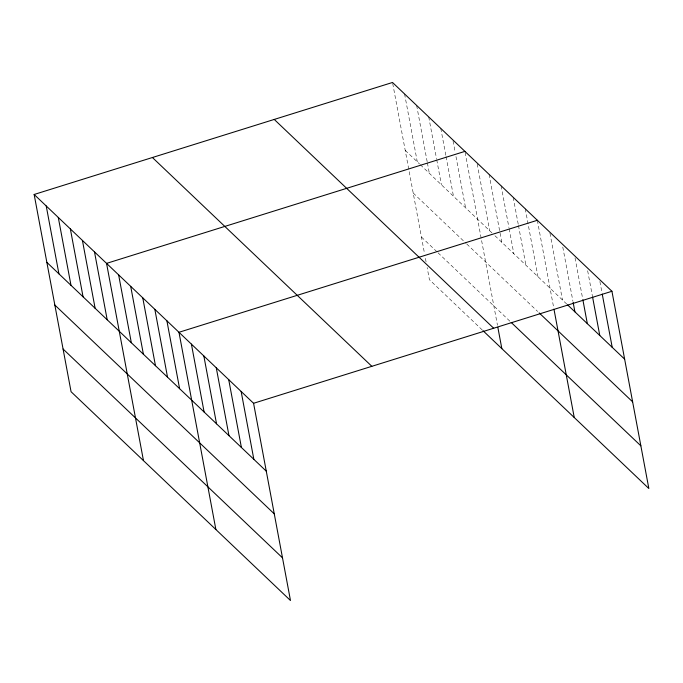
<?xml version="1.0" encoding="UTF-8"?>
<svg xmlns="http://www.w3.org/2000/svg" width="683" height="683" viewBox="0 0 683 683"><rect width="100%" height="100%" fill="white"/><g stroke="black" fill="none" stroke-linecap="round" stroke-linejoin="round"><path stroke-width="0.51" stroke-dasharray="3.42 2.56" d="M405.215 150.354L419.55 163.988M420.301 164.705L491.956 232.894M494.97 235.772L566.856 304.174M413.206 193.041L466.002 243.285M466.762 244.002L537.658 311.474M421.437 237.027L437.274 252.104M438.034 252.821L510.44 321.727M482.224 329.957L429.428 279.714L427.14 267.523M599.896 281.533L602.047 293.024M587.653 270.75L592.349 295.807M575.026 257.867L582.65 298.599M562.783 247.084L572.952 301.382M549.96 233.159L562.468 299.999M537.333 220.285L553.845 308.494M525.261 208.802L537.965 276.683M513.198 197.319L518.277 224.468M518.474 225.51L525.901 265.192M501.126 185.836L508.946 227.601M509.142 228.651L513.829 253.709M489.062 174.344L501.766 242.226M477.186 163.911L489.694 230.743M465.114 152.42L497.463 325.245M453.051 140.937L455.202 152.429M455.979 156.603L465.558 207.777M440.783 128.413L445.871 155.562M446.059 156.603L453.486 196.294M428.719 116.93L436.531 158.695M436.727 159.745L441.423 184.803M416.647 105.447L427.199 161.837M427.396 162.878L429.351 173.32M404.584 93.955L417.287 161.837M392.708 83.522L408.827 169.666M409.211 171.698L424.476 253.291M425.432 258.37L426.192 262.434"/><path stroke-width="1.02" d="M34.15 194.476L253.572 403.286L290.488 600.528L71.066 391.726L34.15 194.476L392.512 82.472L611.934 291.274L648.85 488.524L482.975 330.674M464.927 151.378L106.557 263.382L143.473 460.624M537.333 220.285L178.972 332.288L215.879 529.53M253.572 403.286L611.934 291.274M567.59 304.866L624.638 359.156M539.169 312.908L632.629 401.852M511.191 322.444L640.859 445.828M274.25 119.44L493.681 328.241M152.411 157.517L371.834 366.319M46.854 262.357L266.276 471.159M54.845 305.045L274.267 513.855M63.075 349.03L282.497 557.832M602.235 294.066L612.207 347.323M592.545 296.857L599.776 335.49M582.847 299.641L587.337 323.665M573.148 302.432L574.907 311.832M554.033 309.51L574.249 417.526M497.839 327.277L501.834 348.62M241.142 391.453L253.845 459.326M228.703 379.62L241.406 447.502M216.272 367.787L228.976 435.669M203.841 355.954L216.545 423.836M191.402 344.121L204.106 412.003M166.9 320.805L179.603 388.687M154.836 309.322L167.54 377.204M142.764 297.839L155.468 365.721M130.701 286.356L143.396 354.229M118.629 274.865L131.332 342.746M94.493 251.899L107.197 319.781M82.421 240.416L95.125 308.298M70.358 228.933L83.061 296.815M58.286 217.45L70.989 285.323M46.222 205.967L58.926 273.84"/></g></svg>
